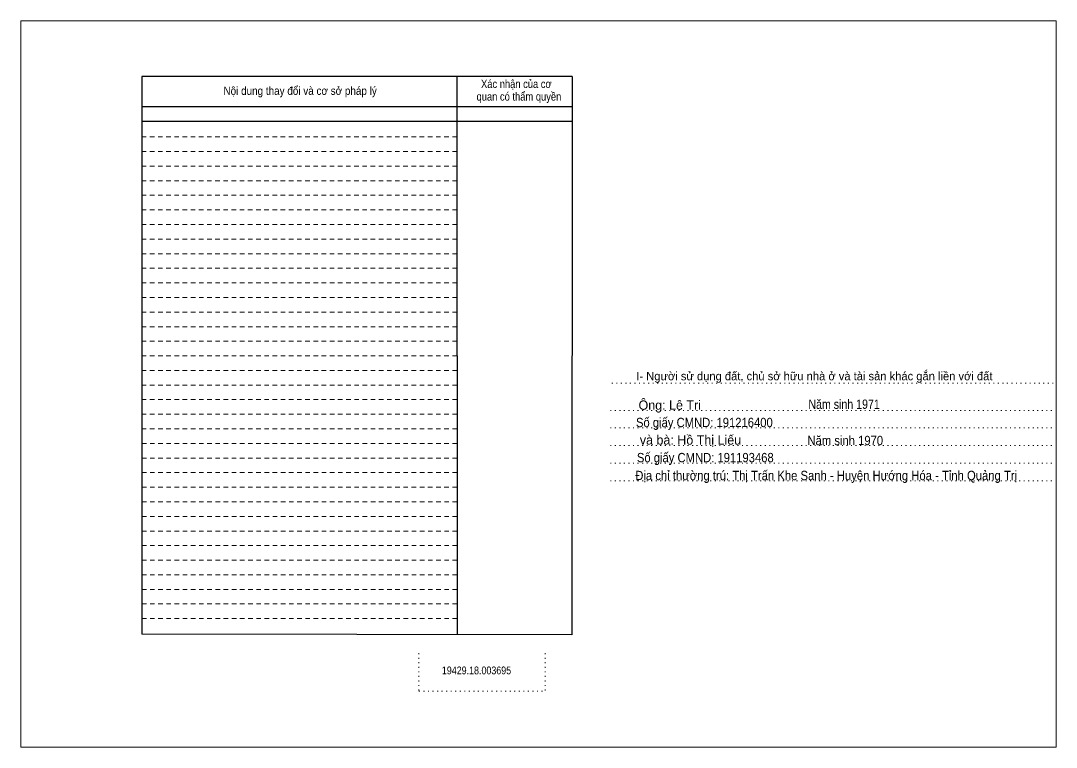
# Model space of a CAD drawing. Header units: metres. Extents: x 551107 to 552438, y 1839251 to 1839432.
# Drawn here: x 551106.7 to 551311.8, y 1839256.9 to 1839400.9 of the extents above; entities that cross this region are included whole.
import ezdxf
from ezdxf.enums import TextEntityAlignment as Align

# ---------------------------------------------------------------- set-up
doc = ezdxf.new("R2010")
doc.units = ezdxf.units.M
doc.header["$LTSCALE"] = 0.6
doc.linetypes.add('DOTTED', pattern=[1.5, 0.3, -1.2])
doc.linetypes.add('SHORT_DASHED', pattern=[2.7, 1.5, -1.2])
for name, color, linetype, lineweight in [('1', 7, 'DOTTED', 13), ('18', 7, 'Continuous', 25), ('2', 7, 'SHORT_DASHED', 13), ('28', 7, 'Continuous', 25)]:
    doc.layers.add(name, color=color, linetype=linetype, lineweight=lineweight)

msp = doc.modelspace()

# ---------------------------------------------------------------- linework, layer by layer
at = {"layer": '1'}
for p, q in [((551223.78, 1839329.1), (551311.84, 1839329.1)), ((551223.49, 1839323.7), (551311.54, 1839323.7)), ((551223.49, 1839320.2), (551311.54, 1839320.2)), ((551223.49, 1839316.7), (551311.54, 1839316.7)), ((551223.49, 1839313.2), (551311.54, 1839313.2)), ((551223.49, 1839309.7), (551311.54, 1839309.7)), ((551185.56, 1839275.56), (551185.56, 1839268.06)), ((551210.54, 1839275.56), (551210.54, 1839268.06)), ((551185.56, 1839268.06), (551210.54, 1839268.06))]:
    msp.add_line(p, q, dxfattribs=at)
at = {"layer": '1', "linetype": 'Continuous'}
for points in [[(551106.65, 1839256.92), (551311.85, 1839256.92), (551311.85, 1839400.92), (551106.65, 1839400.92)], [(551106.65, 1839400.92), (551311.85, 1839400.92), (551311.85, 1839256.92), (551106.65, 1839256.92)], [(551106.65, 1839256.92), (551311.85, 1839256.92), (551311.85, 1839400.92), (551106.65, 1839400.92)]]:
    msp.add_lwpolyline(points, close=True, dxfattribs=at)
at = {"layer": '2', "linetype": 'Continuous', "lineweight": 25}
for p, q in [((551215.92, 1839389.88), (551130.65, 1839389.88)), ((551130.65, 1839389.88), (551130.65, 1839279.36)), ((551193.08, 1839389.88), (551193.11, 1839279.28)), ((551215.92, 1839383.84), (551130.76, 1839383.84)), ((551215.92, 1839380.96), (551130.76, 1839380.96))]:
    msp.add_line(p, q, dxfattribs=at)
at = {"layer": '2'}
for p, q in [((551193.08, 1839377.88), (551130.64, 1839377.88)), ((551193.08, 1839375), (551130.64, 1839375)), ((551193.08, 1839375), (551130.65, 1839375)), ((551193.08, 1839372.1), (551130.65, 1839372.1)), ((551193.08, 1839369.2), (551130.65, 1839369.2)), ((551193.08, 1839366.32), (551130.65, 1839366.32)), ((551193.08, 1839363.42), (551130.65, 1839363.42)), ((551193.08, 1839360.54), (551130.65, 1839360.54)), ((551193.09, 1839357.64), (551130.65, 1839357.64)), ((551193.09, 1839354.74), (551130.65, 1839354.74)), ((551193.09, 1839351.86), (551130.65, 1839351.86)), ((551193.1, 1839348.96), (551130.65, 1839348.96)), ((551193.1, 1839346.06), (551130.65, 1839346.06)), ((551193.1, 1839343.18), (551130.65, 1839343.18)), ((551193.1, 1839340.28), (551130.65, 1839340.28)), ((551193.1, 1839337.4), (551130.65, 1839337.4)), ((551193.1, 1839334.5), (551130.65, 1839334.5)), ((551193.1, 1839331.6), (551130.65, 1839331.6)), ((551193.1, 1839328.72), (551130.65, 1839328.72)), ((551193.1, 1839325.82), (551130.65, 1839325.82)), ((551193.1, 1839322.92), (551130.65, 1839322.92)), ((551193.1, 1839320.04), (551130.65, 1839320.04)), ((551193.11, 1839317.14), (551130.65, 1839317.14)), ((551193.11, 1839314.24), (551130.65, 1839314.24)), ((551193.11, 1839311.36), (551130.65, 1839311.36)), ((551193.11, 1839308.46), (551130.65, 1839308.46)), ((551193.12, 1839305.58), (551130.65, 1839305.58)), ((551193.12, 1839302.68), (551130.65, 1839302.68)), ((551193.12, 1839299.78), (551130.65, 1839299.78)), ((551193.12, 1839296.9), (551130.65, 1839296.9)), ((551193.12, 1839294), (551130.65, 1839294)), ((551193.12, 1839291.1), (551130.65, 1839291.1)), ((551193.12, 1839288.22), (551130.65, 1839288.22)), ((551193.12, 1839285.32), (551130.65, 1839285.32)), ((551193.12, 1839282.44), (551130.65, 1839282.44))]:
    msp.add_line(p, q, dxfattribs=at)
at = {"layer": '2', "linetype": 'Continuous', "lineweight": 25}
msp.add_lwpolyline([(551215.92, 1839389.88), (551215.87, 1839279.24), (551130.65, 1839279.36)], dxfattribs=at)

# ---------------------------------------------------------------- texts
at = {"layer": '18', "width": 0.85}
msp.add_text('19429.18.003695', height=1.55, dxfattribs=at).set_placement((551196.965, 1839271.38), align=Align.CENTER)
at = {"layer": '2'}
for s, width, p in [('Xác nhận của cơ', 0.85, (551204.855, 1839387.58)), ('Xác nhận của cơ', 0.85, (551204.855, 1839387.58)), ('Nội dung thay đổi và cơ sở pháp lý', 0.9, (551162.02, 1839386.22)), ('Nội dung thay đổi và cơ sở pháp lý', 0.9, (551162.02, 1839386.22)), (' quan có thẩm quyền', 0.85, (551205.115, 1839385.08)), (' quan có thẩm quyền', 0.85, (551205.115, 1839385.08))]:
    msp.add_text(s, height=1.63, dxfattribs=dict(at, width=width)).set_placement(p, align=Align.CENTER)
at = {"layer": '28'}
for s, height, p in [('I- Người sử dụng đất, chủ sở hữu nhà ở và tài sản khác gắn liền với đất', 1.653, (551263.915, 1839329.66)), ('Ông: Lê Tri', 1.85, (551235.26, 1839323.81)), ('và bà: Hồ Thị Liếu', 1.85, (551239.365, 1839316.9))]:
    msp.add_text(s, height=height, dxfattribs=at).set_placement(p, align=Align.CENTER)
for s, height, width, p in [('Năm sinh 1971', 1.85, 0.85, (551269.8, 1839323.99)), ('Số giấy CMND: 191216400', 1.85, 0.9, (551242.115, 1839320.37)), ('Năm sinh 1970', 1.85, 0.9, (551270.035, 1839316.8)), ('Số giấy CMND: 191193468', 1.85, 0.9, (551242.3, 1839313.41)), ('Địa chỉ thường trú: Thị Trấn Khe Sanh - Huyện Hướng Hóa - Tỉnh Quảng Trị', 1.855, 0.9, (551266.255, 1839309.86))]:
    msp.add_text(s, height=height, dxfattribs=dict(at, width=width)).set_placement(p, align=Align.CENTER)

doc.saveas('drawing.dxf')
